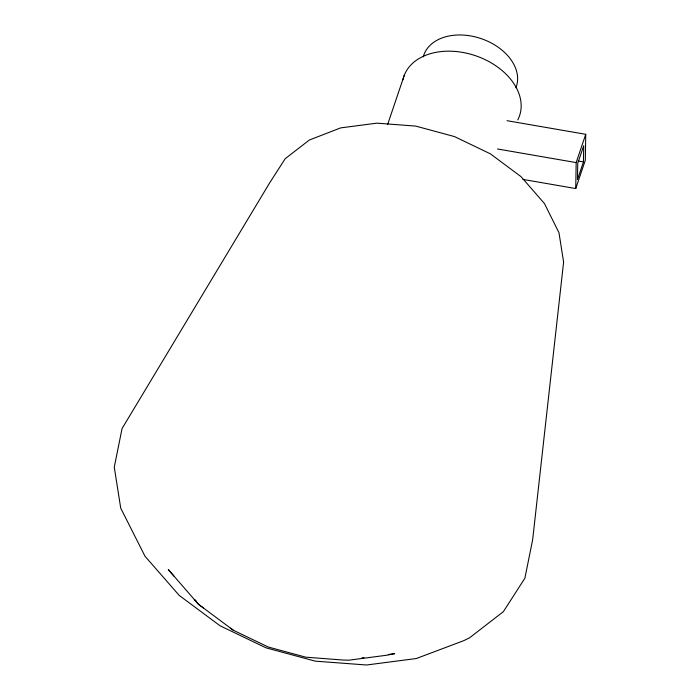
<?xml version="1.0" encoding="UTF-8"?>
<svg xmlns="http://www.w3.org/2000/svg" width="700" height="700" viewBox="0 0 700 700"><rect width="100%" height="100%" fill="white"/><g stroke="black" fill="none" stroke-linecap="round" stroke-linejoin="round"><path stroke-width="1.05" d="M522.935 179.41L575.733 188.554L576.161 162.593L585.734 134.321L507.071 120.697M583.45 161.936L583.721 145.705L577.736 163.38L577.465 179.602L583.45 161.936L578.077 161.009M585.734 134.321L585.305 160.282L575.733 188.554M387.642 124.451L404.373 75.031M361.812 657.956L363.939 657.676M388.334 654.491L394.695 653.66L386.881 655.218L348.976 660.17L343.525 660.065L305.821 657.186L268.249 647.019L233.354 630.271L198.45 604.258L168.298 569.564L174.002 576.153M497.499 148.969L576.161 162.593M196.053 600.766L194.303 599.462L198.45 604.258L203.516 608.064M230.527 628.136L233.354 630.271M402.902 79.888A61.101 42.674 18.7 0 1 476.123 55.921A61.101 42.674 18.7 0 1 517.764 119.91M423.264 56.884A48.877 34.134 18.7 0 1 480.681 38.465A48.877 34.134 18.7 0 1 515.918 87.754M563.605 262.089L532.674 539.621L524.886 578.2L503.37 611.669L469.595 637.77L463.873 640.622L416.29 658.534L366.564 665L315.28 661.15L265.912 647.798L220.062 625.782L179.218 595.411L145.014 556.273L120.732 508.191L114.266 467.145L122.054 428.575L269.815 182.63L285.215 158.681L309.374 140.009L340.664 127.89L376.95 123.148L415.756 126.105L454.431 136.57L490.35 153.816L521.054 176.671L544.469 203.586L558.976 232.715L563.605 262.089"/></g></svg>
